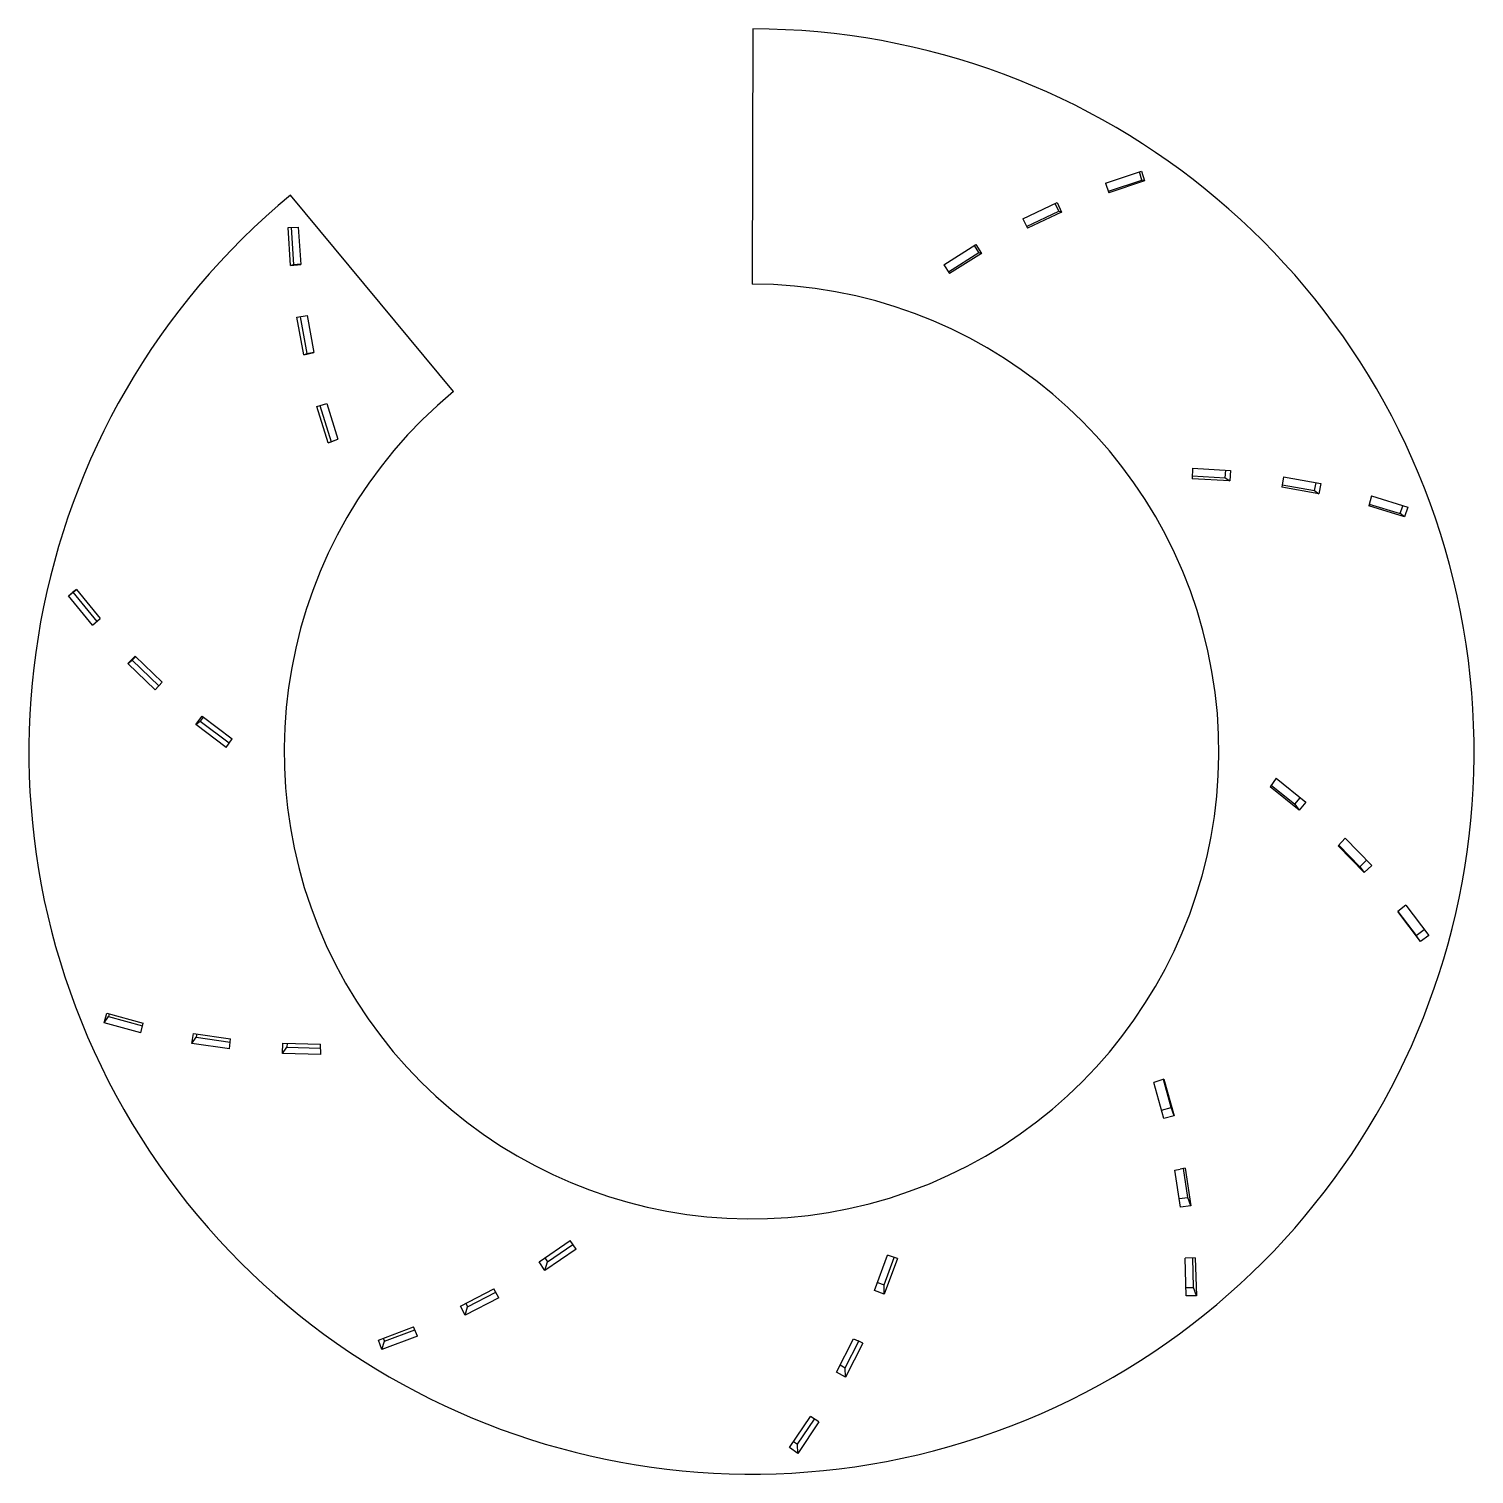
# Model space of a CAD drawing. Header units: millimetres. Extents: x -199 to 199, y -281 to 117.
import ezdxf

# ---------------------------------------------------------------- set-up
doc = ezdxf.new("R2010")
doc.units = ezdxf.units.MM

msp = doc.modelspace()

# ---------------------------------------------------------------- linework, layer by layer
at = {"color": 7, "linetype": 'Continuous', "lineweight": 25}
for p, q in [((0.2, 116.98), (0.08, 46.76)), ((97.22, 74.53), (107.16, 77.84)), ((107.24, 75.41), (106.55, 77.64)), ((107.16, 77.84), (107.98, 75.18)), ((97.22, 74.53), (98.19, 71.89)), ((98.03, 72.33), (107.24, 75.41)), ((107.98, 75.18), (98.19, 71.89)), ((107.98, 75.18), (107.24, 75.41)), ((-82.15, 17.21), (-126.94, 71.28)), ((74.46, 64.7), (83.93, 69.18)), ((84.36, 66.85), (83.41, 68.93)), ((83.93, 69.18), (85.1, 66.61)), ((74.46, 64.7), (75.77, 62.18)), ((75.52, 62.66), (84.36, 66.85)), ((85.1, 66.61), (75.77, 62.18)), ((84.36, 66.85), (85.1, 66.61)), ((-127.6, 62.33), (-124.81, 62.44)), ((-126.94, 51.88), (-127.6, 62.33)), ((-126.76, 62.36), (-126.12, 52.17)), ((-124.81, 62.44), (-124.15, 52.14)), ((52.73, 52.06), (61.59, 57.64)), ((62.35, 55.44), (61.16, 57.37)), ((61.59, 57.64), (63.09, 55.2)), ((-126.94, 51.88), (-126.12, 52.17)), ((-126.94, 51.88), (-124.15, 52.14)), ((-126.12, 52.17), (-124.16, 52.35)), ((52.73, 52.06), (54.36, 49.68)), ((54.02, 50.18), (62.35, 55.44)), ((63.09, 55.2), (54.36, 49.68)), ((62.35, 55.44), (63.09, 55.2)), ((-125.18, 37.66), (-122.39, 38.13)), ((-123.27, 27.36), (-125.18, 37.66)), ((-124.33, 37.8), (-122.45, 27.66)), ((-122.39, 38.13), (-120.5, 27.98)), ((-123.27, 27.36), (-120.5, 27.98)), ((-122.45, 27.66), (-120.52, 28.09)), ((-123.27, 27.36), (-122.45, 27.66)), ((-119.74, 13.11), (-117, 13.94)), ((-116.61, 3.11), (-119.74, 13.11)), ((-118.91, 13.36), (-115.79, 3.41)), ((-117, 13.94), (-113.9, 4.09)), ((-116.61, 3.11), (-113.9, 4.09)), ((-115.79, 3.41), (-113.9, 4.09)), ((-116.61, 3.11), (-115.79, 3.41)), ((121.14, -3.87), (121.09, -6.75)), ((121.14, -3.87), (131.6, -4.49)), ((131.4, -7.34), (121.09, -6.75)), ((121.1, -5.95), (130.19, -6.48)), ((130.19, -6.48), (130.33, -4.41)), ((130.19, -6.48), (131.4, -7.34)), ((131.6, -4.49), (131.4, -7.34)), ((146.18, -6.24), (145.77, -9.05)), ((146.18, -6.24), (156.48, -8.11)), ((154.73, -10.01), (155.15, -7.87)), ((155.94, -10.88), (145.77, -9.05)), ((145.86, -8.42), (154.73, -10.01)), ((154.73, -10.01), (155.94, -10.88)), ((156.48, -8.11), (155.94, -10.88)), ((170.4, -11.5), (169.65, -14.21)), ((170.4, -11.5), (180.41, -14.59)), ((179.53, -17.24), (169.65, -14.21)), ((169.78, -13.75), (178.32, -16.37)), ((178.32, -16.37), (179.05, -14.17)), ((180.41, -14.59), (179.53, -17.24)), ((179.53, -17.24), (178.32, -16.37)), ((-188.05, -38.94), (-185.85, -37.22)), ((-188.05, -38.94), (-186.81, -37.98)), ((-181.43, -47.05), (-188.05, -38.94)), ((-185.85, -37.23), (-186.81, -37.98)), ((-186.81, -37.98), (-180.25, -46.02)), ((-185.85, -37.22), (-179.31, -45.21)), ((-181.43, -47.05), (-179.31, -45.21)), ((-171.72, -57.58), (-169.73, -55.58)), ((-169.73, -55.58), (-162.28, -62.73)), ((-171.72, -57.58), (-170.48, -56.63)), ((-164.18, -64.85), (-171.72, -57.58)), ((-169.58, -55.72), (-170.48, -56.63)), ((-170.48, -56.63), (-163.14, -63.69)), ((-164.18, -64.85), (-162.28, -62.73)), ((-153, -74.38), (-151.26, -72.11)), ((-153, -74.38), (-151.76, -73.43)), ((-144.64, -80.68), (-153, -74.38)), ((-150.94, -72.35), (-151.76, -73.43)), ((-151.76, -73.43), (-143.79, -79.44)), ((-151.26, -72.11), (-143, -78.32)), ((-144.64, -80.68), (-143, -78.32)), ((144.21, -89.17), (142.49, -91.48)), ((142.8, -91.06), (149.3, -96.32)), ((144.21, -89.17), (152.35, -95.76)), ((150.53, -97.97), (142.49, -91.48)), ((149.3, -96.32), (150.8, -94.5)), ((149.3, -96.32), (150.53, -97.97)), ((152.35, -95.76), (150.53, -97.97)), ((163.18, -105.67), (161.22, -107.72)), ((163.18, -105.67), (170.47, -113.19)), ((168.41, -115.12), (161.22, -107.72)), ((161.4, -107.52), (167.19, -113.48)), ((167.19, -113.48), (169.05, -111.72)), ((167.19, -113.48), (168.41, -115.12)), ((170.47, -113.19), (168.41, -115.12)), ((179.81, -124.05), (177.63, -125.81)), ((183.89, -134.03), (177.63, -125.81)), ((177.65, -125.8), (182.67, -132.38)), ((179.81, -124.05), (186.15, -132.39)), ((182.67, -132.38), (184.91, -130.75)), ((183.89, -134.03), (182.67, -132.38)), ((186.15, -132.39), (183.89, -134.03)), ((-178.25, -156.46), (-177.46, -153.79)), ((-178.25, -156.46), (-177.05, -154.73)), ((-177.46, -153.79), (-167.49, -156.48)), ((-176.82, -153.96), (-177.05, -154.73)), ((-177.05, -154.73), (-167.68, -157.27)), ((-168.14, -159.21), (-178.25, -156.46)), ((-168.14, -159.21), (-167.49, -156.48)), ((-154.11, -162.12), (-153.66, -159.33)), ((-154.11, -162.12), (-152.91, -160.38)), ((-143.75, -163.63), (-154.11, -162.12)), ((-153.66, -159.33), (-143.44, -160.81)), ((-152.76, -159.46), (-152.91, -160.38)), ((-152.91, -160.38), (-143.54, -161.75)), ((-143.75, -163.63), (-143.44, -160.81)), ((-129.12, -164.88), (-129.02, -162.02)), ((-129.02, -162.02), (-118.69, -162.26)), ((-127.88, -162.04), (-127.92, -163.14)), ((-118.65, -165.14), (-118.69, -162.26)), ((-129.12, -164.88), (-127.92, -163.14)), ((-118.65, -165.14), (-129.12, -164.88)), ((-127.92, -163.14), (-118.68, -163.37)), ((113.3, -171.95), (110.56, -172.83)), ((113.32, -182.78), (110.56, -172.83)), ((115.3, -179.75), (113.17, -171.99)), ((113.3, -171.95), (116.08, -182.04)), ((112.67, -180.45), (115.3, -179.75)), ((116.08, -182.04), (113.32, -182.78)), ((116.08, -182.04), (115.3, -179.75)), ((116.33, -196.93), (117.73, -196.67)), ((117.87, -207.15), (116.33, -196.93)), ((119.12, -196.41), (117.73, -196.67)), ((119.89, -204.48), (118.7, -196.49)), ((119.12, -196.41), (120.67, -206.77)), ((117.52, -204.8), (119.89, -204.48)), ((120.67, -206.77), (119.89, -204.48)), ((120.67, -206.77), (117.87, -207.15)), ((-58.59, -222.17), (-50.06, -216.35)), ((-56.3, -222.21), (-49.26, -217.43)), ((-48.35, -218.67), (-50.06, -216.35)), ((-57.01, -224.55), (-58.59, -222.17)), ((-57.03, -221.1), (-56.3, -222.21)), ((-48.35, -218.67), (-57.01, -224.55)), ((-57.01, -224.55), (-56.3, -222.21)), ((33.68, -230.08), (37.24, -220.38)), ((36.32, -228.53), (39.1, -220.98)), ((39.98, -221.26), (36.36, -231.09)), ((39.98, -221.26), (37.24, -220.38)), ((121.94, -221.04), (119.14, -221.2)), ((119.45, -231.53), (119.14, -221.2)), ((121.46, -229.21), (121.23, -221.08)), ((121.94, -221.04), (122.24, -231.51)), ((-80.19, -234.33), (-71.02, -229.58)), ((-78.23, -234.51), (-70.49, -230.52)), ((-69.63, -232.06), (-71.02, -229.58)), ((36.36, -231.09), (33.68, -230.08)), ((34.5, -227.84), (36.32, -228.53)), ((36.36, -231.09), (36.32, -228.53)), ((119.38, -229.23), (121.46, -229.21)), ((122.24, -231.51), (121.46, -229.21)), ((-78.94, -236.86), (-80.19, -234.33)), ((-69.63, -232.06), (-78.94, -236.86)), ((-78.94, -236.86), (-78.23, -234.51)), ((-78.7, -233.56), (-78.23, -234.51)), ((122.24, -231.51), (119.45, -231.53)), ((-102.77, -243.68), (-93.09, -240.06)), ((-101.14, -243.97), (-92.77, -240.85)), ((-92.04, -242.66), (-93.09, -240.06)), ((-101.85, -246.31), (-102.77, -243.68)), ((-92.04, -242.66), (-101.85, -246.31)), ((-101.85, -246.31), (-101.14, -243.97)), ((-101.42, -243.18), (-101.14, -243.97)), ((23.2, -252.54), (27.9, -243.34)), ((25.65, -251.3), (29.38, -244.03)), ((30.47, -244.54), (25.7, -253.86)), ((27.9, -243.34), (29.18, -243.94)), ((30.47, -244.54), (29.18, -243.94)), ((25.7, -253.86), (23.2, -252.54)), ((24.22, -250.54), (25.65, -251.3)), ((25.7, -253.86), (25.65, -251.3)), ((10.29, -273.28), (16.05, -264.71)), ((12.53, -272.33), (17.18, -265.42)), ((18.42, -266.2), (12.57, -274.89)), ((18.42, -266.2), (16.05, -264.71)), ((12.57, -274.89), (10.29, -273.28)), ((11.45, -271.57), (12.53, -272.33)), ((12.57, -274.89), (12.53, -272.33))]:
    msp.add_line(p, q, dxfattribs=at)
for radius in [198.77, 128.56]:
    msp.add_arc((-0.14, -81.79), radius, 129.637, 89.9, dxfattribs=at)

doc.saveas('drawing.dxf')
